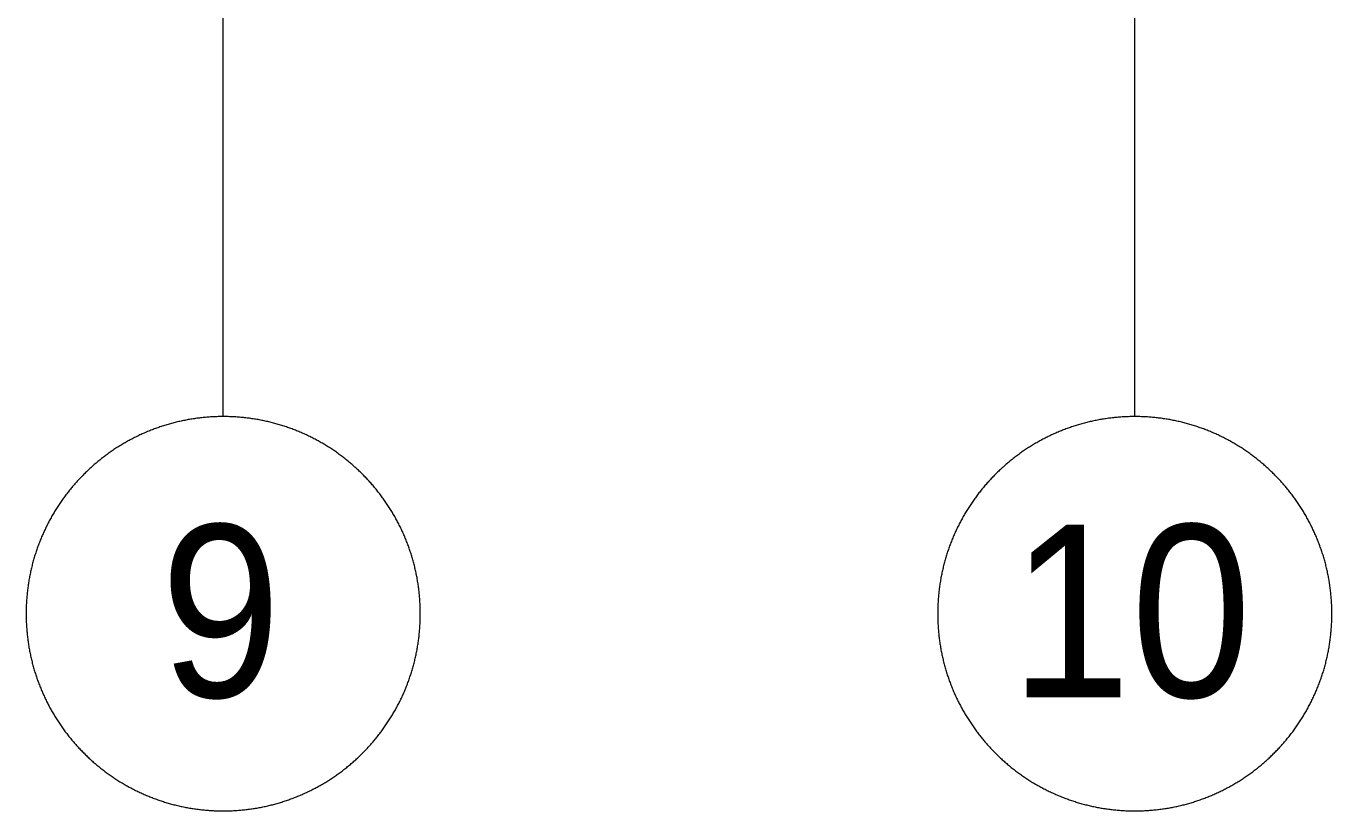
# Model space of a CAD drawing. Header units: millimetres. Extents: x 3914 to 443608, y -156176 to 78197.
# Drawn here: x 200074 to 205374, y -149484 to -146299 of the extents above; entities that cross this region are included whole.
import ezdxf

# ---------------------------------------------------------------- set-up
doc = ezdxf.new("R2010")
doc.units = ezdxf.units.MM
doc.linetypes.add('50_200_ШТРИХ_1Т_ш5_п1_п1_', pattern=[700, 500, -100, 0, -100])
doc.layers.add('Оси', color=7, linetype='Continuous', lineweight=9)
doc.layers.add('Оси-1', color=7, linetype='50_200_ШТРИХ_1Т_ш5_п1_п1_', lineweight=9)
doc.styles.add('Arial', font='arial.ttf', dxfattribs={"width": 0.9, "height": 700})

# ---------------------------------------------------------------- blocks, each defined once
blk = doc.blocks.new('Ось сетки - D8-29747960-Объем проектирования 2 этажа')
at = {"layer": 'Оси-1'}
for start, end in [(360, 180), (180, 360)]:
    blk.add_arc((0, 0), 4, start, end, dxfattribs=at)

msp = doc.modelspace()

# ---------------------------------------------------------------- linework, layer by layer
at = {"layer": 'Оси'}
for points in [[(200874.4, -147883.9), (200874.4, -142883.9), (200874.4, -123579.5), (200874.4, -118579.5)], [(204574.4, -147883.9), (204574.4, -142883.9), (204574.4, -123579.5), (204574.4, -118579.5)]]:
    msp.add_lwpolyline(points, dxfattribs=at)

# ---------------------------------------------------------------- block references
at = {"layer": 'Оси-1', "xscale": 199.9999999999999, "yscale": 199.9999999999999, "zscale": 199.9999999999999}
for p in [(200874.4, -148683.9), (204574.4, -148683.9)]:
    msp.add_blockref('Ось сетки - D8-29747960-Объем проектирования 2 этажа', p, dxfattribs=at)

# ---------------------------------------------------------------- texts
at = {"layer": 'Оси', "char_height": 700, "attachment_point": 1, "style": 'Arial'}
for s, insert, width in [('\\fArial|b0|i0|c204|p34|;\\W.9;9', (200619.4, -148322.6), 606.076), ('10', (204069.2, -148322.6), 1212.151)]:
    msp.add_mtext(s, dxfattribs=dict(at, insert=insert, width=width))

doc.saveas('drawing.dxf')
